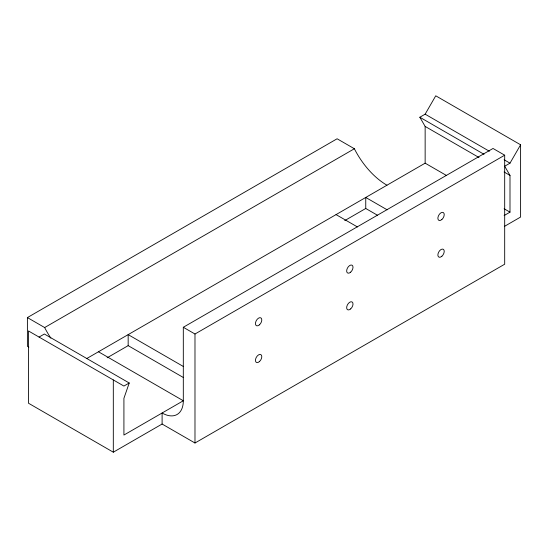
<?xml version="1.0" encoding="UTF-8"?>
<svg xmlns="http://www.w3.org/2000/svg" width="548" height="548" viewBox="0 0 548 548"><rect width="100%" height="100%" fill="white"/><g stroke="black" fill="none" stroke-linecap="round" stroke-linejoin="round"><path stroke-width="0.82" d="M129.225 382.997L123.917 398.307L123.917 435.05L183.313 400.759L183.313 327.272L493.022 148.467L504.687 155.2L504.687 264.204L194.985 443.01L162.105 424.029L113.313 452.196L28.462 403.205L28.462 330.951L123.917 386.059L129.225 382.997L44.367 334.013L39.066 337.075M86.762 358.529L425.145 163.167L425.145 126.424L419.837 117.238L425.145 114.176L435.749 95.804L520.6 144.795L520.6 217.049L504.338 226.44M504.119 215.542L509.996 212.151L509.996 175.408L504.687 166.222L509.996 163.16L520.6 144.795M28.866 347.103L27.4 346.261L27.4 317.58L337.109 138.774L354.378 148.741L354.899 149.789A59.999 34.64 60 0 0 386.957 185.21M27.4 317.58L44.669 327.553L354.378 148.741M107.155 357.776L128.163 345.644L183.498 377.593M344.74 220.604L365.749 208.48L377.551 215.296M183.313 327.272L194.985 334.013L504.687 155.2M425.145 114.176L489.337 151.234M504.091 159.756L509.996 163.16M419.837 117.238L484.028 154.296M425.145 126.424L479.007 157.516M504.091 172.004L509.996 175.408M425.145 163.167L446.538 175.518M504.091 208.747L509.996 212.151M387.141 209.809L365.749 197.458L365.749 208.48M336.047 214.604L357.447 226.954M183.498 366.571L128.163 334.623L128.163 345.644M98.462 351.768L183.313 400.759A30.003 17.324 60 0 1 162.105 413.007L162.105 424.029M44.669 327.553L45.189 328.595A59.999 34.64 60 0 0 50.868 338.157M194.985 334.013L194.985 443.01M113.313 379.935L113.313 452.196M259.444 324.834A4.5 2.596 -60 0 0 260.869 317.867A4.5 2.596 -60 0 0 255.546 322.587A4.5 2.596 -60 0 0 259.444 324.834M350.658 272.171A4.5 2.596 -60 0 0 352.083 265.205A4.5 2.596 -60 0 0 346.761 269.924A4.5 2.596 -60 0 0 350.658 272.171M441.873 219.508A4.5 2.596 -60 0 0 443.305 212.542A4.5 2.596 -60 0 0 437.975 217.261A4.5 2.596 -60 0 0 441.873 219.508M441.873 256.252A4.5 2.596 -60 0 0 443.305 249.285A4.5 2.596 -60 0 0 437.975 254.005A4.5 2.596 -60 0 0 441.873 256.252M350.658 308.914A4.5 2.596 -60 0 0 352.083 301.948A4.5 2.596 -60 0 0 346.761 306.668A4.5 2.596 -60 0 0 350.658 308.914M259.444 361.577A4.5 2.596 -60 0 0 260.869 354.611A4.5 2.596 -60 0 0 255.546 359.33A4.5 2.596 -60 0 0 259.444 361.577"/></g></svg>
